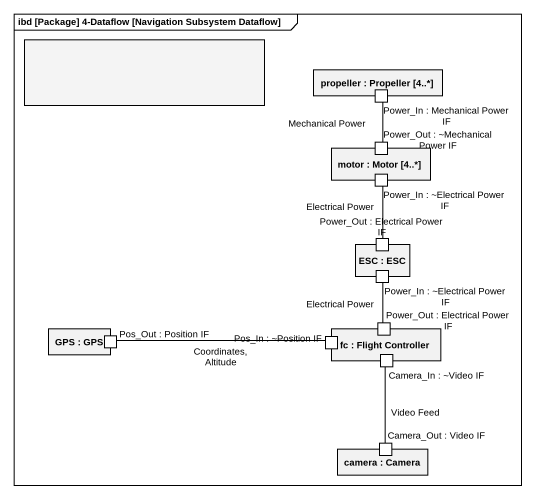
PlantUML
@startuml
mainframe ibd [Package] 4-Dataflow [Navigation Subsystem Dataflow]
rectangle " " as rectangle1 #F4F4F4
rectangle "propeller : Propeller [4..*]" as propeller {
  port "Power_In : Mechanical Power IF" as Power_In_Mechanical_Power_IF
}
rectangle "motor : Motor [4..*]" as motor {
  port "Power_In : ~Electrical Power IF" as Power_In_Electrical_Power_IF
  port "Power_Out : ~Mechanical Power IF" as Power_Out_Mechanical_Power
}
rectangle "ESC : ESC" as ESC {
  port "Power_Out : Electrical Power IF" as Power_Out_Electrical_Power
  port "Power_In : ~Electrical Power IF" as Power_In_Electrical_Power_IF_2
}
rectangle "GPS : GPS" as GPS {
  port "Pos_Out : Position IF" as Pos_Out_Position_IF
}
rectangle "fc : Flight Controller" as fc {
  port "Power_Out : Electrical Power IF" as Power_Out_Electrical_Power_2
  port "Pos_In : ~Position IF" as Pos_In_Position_IF
  port "Camera_In : ~Video IF" as Camera_In_Video_IF
}
rectangle "camera : Camera" as camera {
  port "Camera_Out : Video IF" as Camera_Out_Video_IF
}
Power_Out_Mechanical_Power -up- Power_In_Mechanical_Power_IF : Mechanical Power
Power_Out_Electrical_Power -up- Power_In_Electrical_Power_IF : Electrical Power
Power_Out_Electrical_Power_2 -up- Power_In_Electrical_Power_IF_2 : Electrical Power
Pos_Out_Position_IF -right- Pos_In_Position_IF : Coordinates, Altitude
Camera_In_Video_IF -- Camera_Out_Video_IF : Video Feed
@enduml
